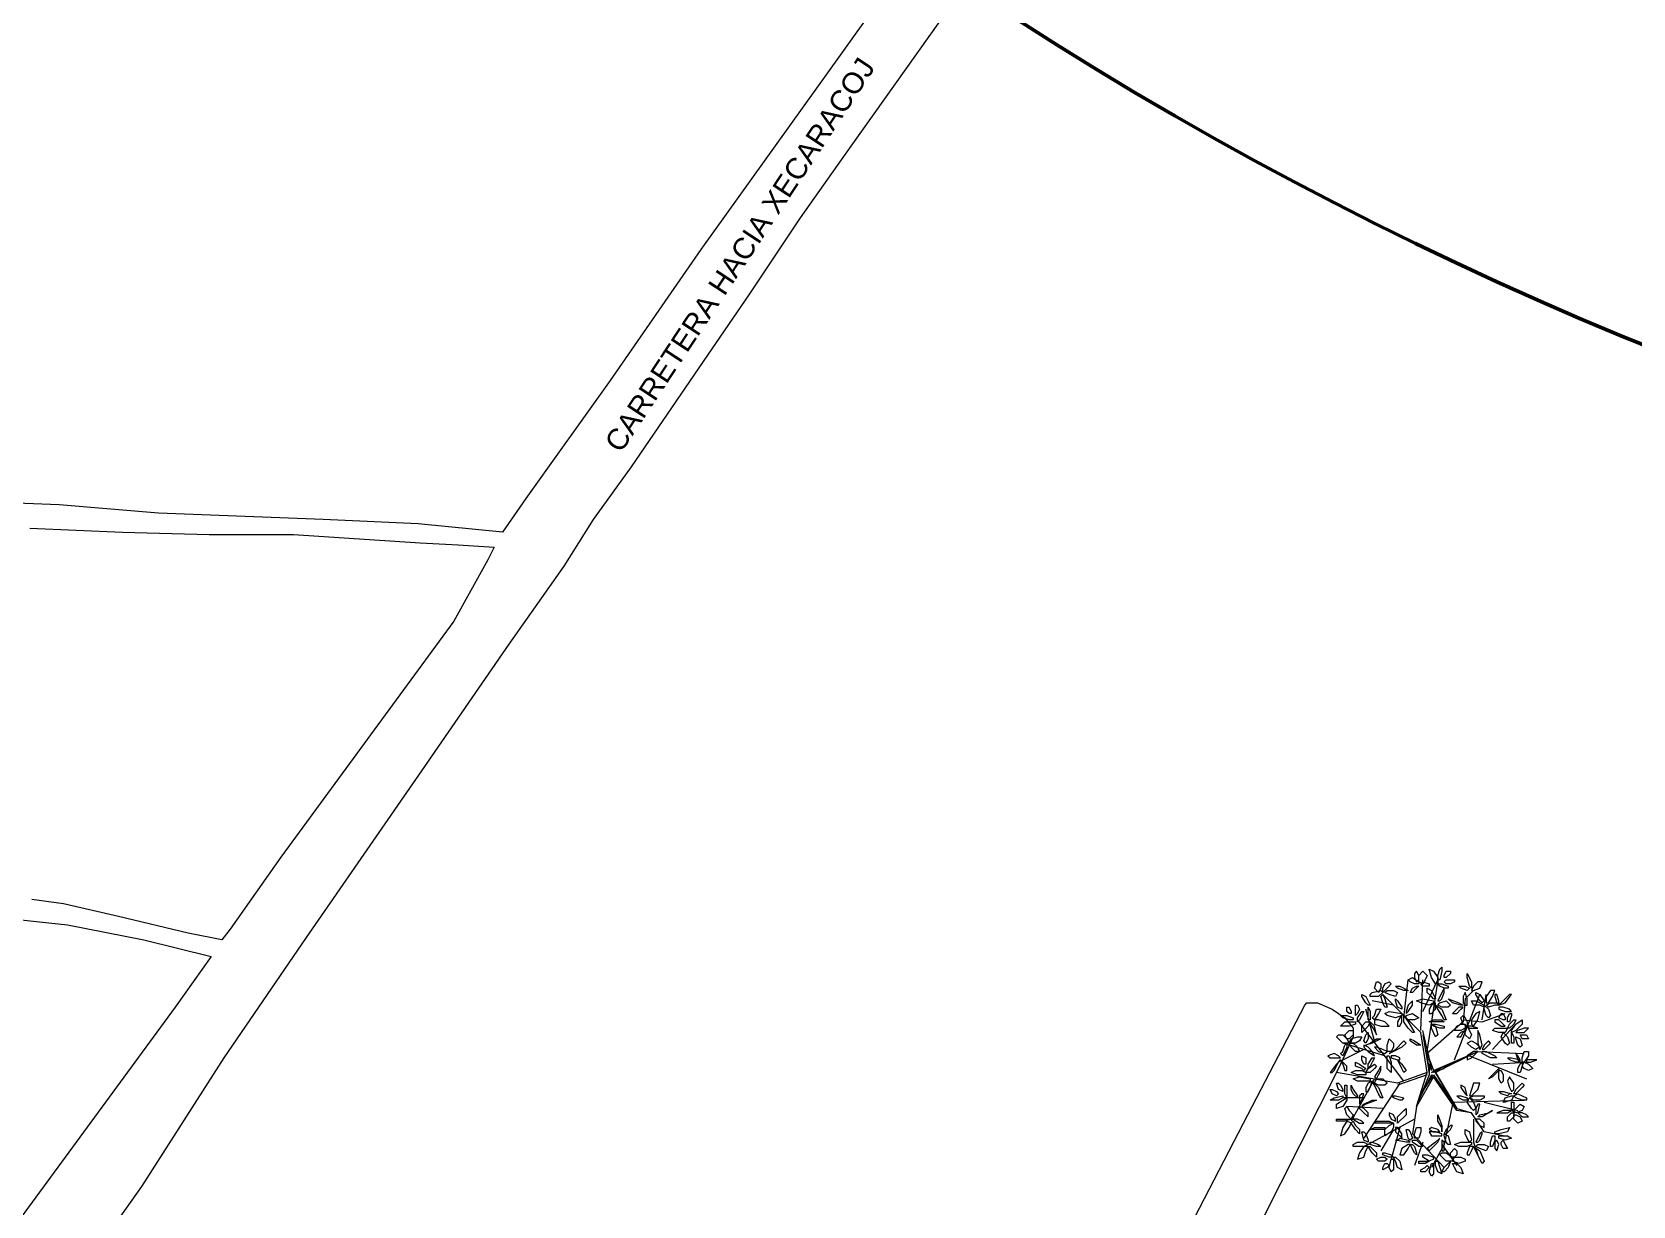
# Model space of a CAD drawing. Header units: millimetres. Extents: x 2424 to 2568, y 1542 to 1762.
# Drawn here: x 2461.14 to 2482.55, y 1614.97 to 1630.67 of the extents above; entities that cross this region are included whole.
import ezdxf

# ---------------------------------------------------------------- set-up
doc = ezdxf.new("R2010")
doc.units = ezdxf.units.MM
doc.layers.add('PDF_0', color=7, linetype='Continuous')
doc.layers.add('PDF_Text', color=7, linetype='Continuous')
doc.styles.add('PDF ArialMT', font='arial.ttf')

msp = doc.modelspace()

# ---------------------------------------------------------------- linework, layer by layer
at = {"layer": 'PDF_0', "lineweight": 9}
for points in [[(2472.428, 1631.04), (2471.948, 1630.363), (2470.084, 1627.765), (2468.87, 1626.014), (2467.74, 1624.432), (2467.429, 1623.981), (2466.3, 1624.093), (2465.029, 1624.15), (2462.826, 1624.235), (2461.499, 1624.348), (2460.115, 1624.404)], [(2473.275, 1630.814), (2472.089, 1629.148), (2471.411, 1628.188), (2470.733, 1627.172), (2470.112, 1626.268), (2469.152, 1624.856), (2468.644, 1624.15), (2468.248, 1623.529), (2467.514, 1622.484), (2466.385, 1620.846), (2464.803, 1618.558), (2463.702, 1616.949), (2462.6, 1615.226), (2461.781, 1614.068)], [(2461.104, 1624.037), (2462.346, 1623.981), (2463.504, 1623.952), (2464.634, 1623.952), (2466.328, 1623.839), (2466.836, 1623.811), (2467.316, 1623.783), (2467.232, 1623.613), (2466.78, 1622.794), (2464.464, 1619.632), (2463.786, 1618.671), (2463.674, 1618.53), (2463.222, 1618.615), (2462.29, 1618.841), (2461.556, 1619.01), (2461.132, 1619.067)], [(2460.567, 1618.841), (2461.612, 1618.728), (2462.629, 1618.53), (2463.532, 1618.304), (2463.052, 1617.627), (2460.793, 1614.548)], [(2479.488, 1617.485), (2479.544, 1617.994)], [(2479.714, 1617.316), (2479.742, 1617.994)], [(2479.742, 1617.57), (2479.94, 1617.994), (2479.798, 1617.062), (2479.742, 1617.316)], [(2480.42, 1617.852), (2480.307, 1617.74), (2480.278, 1617.429), (2479.798, 1617.005), (2479.883, 1616.779), (2480.476, 1617.034), (2479.911, 1616.751), (2480.278, 1616.949), (2479.855, 1616.751), (2480.024, 1616.808), (2479.883, 1616.751)], [(2476.494, 1614.436), (2477.342, 1616.073), (2478.16, 1617.655), (2478.189, 1617.683), (2478.217, 1617.683), (2478.245, 1617.683), (2478.33, 1617.683), (2478.528, 1617.598), (2478.697, 1617.485), (2478.81, 1617.344), (2478.81, 1617.231), (2478.612, 1616.808), (2477.059, 1613.73)], [(2479.092, 1617.175), (2478.979, 1617.598)], [(2479.347, 1617.655), (2479.064, 1617.711)], [(2479.798, 1616.751), (2479.714, 1617.288), (2479.205, 1617.796)], [(2480.165, 1616.921), (2480.504, 1617.796)], [(2480.533, 1617.457), (2480.589, 1617.796)], [(2479.488, 1616.638), (2478.866, 1617.457)], [(2480.278, 1617.457), (2480.533, 1617.429), (2480.843, 1617.542)], [(2480.674, 1617.062), (2480.956, 1617.372)], [(2479.742, 1617.259), (2479.827, 1616.751), (2479.798, 1617.062), (2479.855, 1616.779), (2479.827, 1616.864), (2479.827, 1616.751), (2479.827, 1616.723), (2479.685, 1616.384), (2479.855, 1616.723), (2479.742, 1616.497), (2479.883, 1616.723), (2480.194, 1616.271), (2479.911, 1616.751), (2480.194, 1616.271), (2480.391, 1616.215)], [(2478.951, 1617.062), (2478.612, 1616.892)], [(2479.234, 1616.977), (2478.669, 1617.147)], [(2480.363, 1616.977), (2481.126, 1616.666)], [(2480.476, 1617.034), (2481.097, 1617.005)], [(2480.815, 1615.904), (2480.561, 1615.96), (2480.391, 1616.215), (2480.194, 1616.243), (2479.883, 1616.695), (2479.657, 1616.299), (2479.798, 1616.751), (2479.403, 1616.61), (2478.584, 1616.751)], [(2480.674, 1616.864), (2481.126, 1616.892)], [(2479.092, 1616.666), (2478.782, 1616.102)], [(2479.431, 1616.61), (2478.951, 1615.876)], [(2479.798, 1616.723), (2479.403, 1616.582)], [(2478.951, 1616.412), (2478.669, 1616.412)], [(2480.137, 1616.328), (2480.024, 1615.791), (2479.855, 1615.48)], [(2480.137, 1616.356), (2481.097, 1616.384)], [(2480.561, 1616.356), (2481.013, 1616.243)], [(2479.205, 1616.271), (2478.725, 1616.299)], [(2479.629, 1616.13), (2479.008, 1615.791)], [(2479.657, 1616.299), (2479.601, 1615.932), (2480.024, 1615.48)], [(2480.42, 1616.13), (2480.42, 1615.819), (2480.476, 1615.65)], [(2479.347, 1615.989), (2479.177, 1615.706)], [(2479.431, 1616.017), (2479.318, 1615.593)], [(2479.742, 1615.819), (2479.629, 1615.509)], [(2479.996, 1615.791), (2480.194, 1615.509)]]:
    msp.add_lwpolyline(points, dxfattribs=at)
for points in [[(2479.629, 1617.937), (2479.572, 1617.965), (2479.544, 1617.994), (2479.601, 1618.022), (2479.685, 1617.965), (2479.685, 1617.937)], [(2479.657, 1617.965), (2479.685, 1617.994), (2479.685, 1618.05), (2479.657, 1618.107), (2479.629, 1618.078), (2479.629, 1618.022)], [(2479.742, 1617.937), (2479.685, 1617.965), (2479.685, 1618.05), (2479.742, 1618.107), (2479.798, 1618.05), (2479.77, 1617.994)], [(2479.94, 1617.937), (2479.911, 1617.937), (2479.855, 1618.022), (2479.827, 1618.135), (2479.883, 1618.107), (2479.94, 1618.022)], [(2479.94, 1618.05), (2479.968, 1618.135), (2479.996, 1618.163), (2479.996, 1618.107), (2479.968, 1617.994), (2479.94, 1617.994)], [(2480.024, 1618.022), (2480.024, 1618.05), (2480.053, 1618.107), (2480.109, 1618.107), (2480.109, 1618.078), (2480.053, 1618.022)], [(2480.335, 1618.022), (2480.335, 1618.078), (2480.391, 1617.965), (2480.391, 1617.881), (2480.363, 1617.909)], [(2479.064, 1617.824), (2479.177, 1617.852), (2479.205, 1617.824), (2479.149, 1617.768), (2479.036, 1617.768), (2479.036, 1617.796)], [(2479.177, 1617.937), (2479.177, 1617.881), (2479.149, 1617.824), (2479.092, 1617.881), (2479.121, 1617.965), (2479.149, 1617.965)], [(2479.29, 1617.965), (2479.318, 1617.937), (2479.262, 1617.881), (2479.205, 1617.824), (2479.205, 1617.881), (2479.234, 1617.937)], [(2479.234, 1617.824), (2479.262, 1617.852), (2479.347, 1617.852), (2479.403, 1617.824), (2479.375, 1617.768), (2479.29, 1617.796)], [(2479.488, 1617.852), (2479.403, 1617.881), (2479.375, 1617.909), (2479.431, 1617.909), (2479.544, 1617.852), (2479.516, 1617.852)], [(2479.601, 1617.881), (2479.657, 1617.909), (2479.685, 1617.909), (2479.657, 1617.881), (2479.601, 1617.824), (2479.572, 1617.824)], [(2479.798, 1617.909), (2479.742, 1617.909), (2479.714, 1617.937), (2479.742, 1617.965), (2479.827, 1617.937), (2479.827, 1617.909)], [(2479.855, 1617.768), (2479.798, 1617.824), (2479.798, 1617.881), (2479.855, 1617.852), (2479.911, 1617.74), (2479.883, 1617.74)], [(2480.024, 1617.881), (2479.968, 1617.909), (2479.94, 1617.937), (2479.996, 1617.937), (2480.081, 1617.909), (2480.081, 1617.881)], [(2479.996, 1617.74), (2480.024, 1617.824), (2480.024, 1617.881), (2479.996, 1617.824), (2479.94, 1617.711), (2479.968, 1617.711)], [(2480.109, 1617.937), (2480.053, 1617.937), (2480.024, 1617.965), (2480.053, 1617.994), (2480.165, 1617.994), (2480.165, 1617.965)], [(2480.25, 1617.881), (2480.222, 1617.909), (2480.307, 1617.909), (2480.363, 1617.881), (2480.335, 1617.852)], [(2480.307, 1617.655), (2480.335, 1617.655), (2480.335, 1617.74), (2480.307, 1617.824), (2480.278, 1617.768), (2480.278, 1617.683)], [(2480.391, 1617.852), (2480.42, 1617.852), (2480.504, 1617.881), (2480.533, 1617.965), (2480.476, 1617.965), (2480.42, 1617.909)], [(2480.504, 1617.711), (2480.448, 1617.796), (2480.448, 1617.824), (2480.504, 1617.796), (2480.561, 1617.711), (2480.533, 1617.683)], [(2480.589, 1617.683), (2480.617, 1617.683), (2480.674, 1617.768), (2480.702, 1617.852), (2480.646, 1617.852), (2480.589, 1617.768)], [(2478.782, 1617.542), (2478.753, 1617.542), (2478.725, 1617.57), (2478.725, 1617.627), (2478.753, 1617.627), (2478.782, 1617.57)], [(2478.895, 1617.598), (2478.866, 1617.542), (2478.838, 1617.514), (2478.838, 1617.57), (2478.838, 1617.655), (2478.866, 1617.655)], [(2478.979, 1617.683), (2478.923, 1617.768), (2478.923, 1617.796), (2478.979, 1617.768), (2479.036, 1617.655), (2479.008, 1617.655)], [(2479.008, 1617.485), (2479.008, 1617.57), (2479.008, 1617.627), (2479.036, 1617.57), (2479.036, 1617.457), (2479.008, 1617.457)], [(2479.092, 1617.514), (2479.121, 1617.598), (2479.177, 1617.598), (2479.149, 1617.542), (2479.092, 1617.457), (2479.064, 1617.485)], [(2479.205, 1617.683), (2479.177, 1617.768), (2479.205, 1617.796), (2479.234, 1617.74), (2479.262, 1617.627), (2479.234, 1617.627)], [(2479.403, 1617.627), (2479.375, 1617.711), (2479.375, 1617.74), (2479.403, 1617.711), (2479.459, 1617.627), (2479.459, 1617.598)], [(2479.544, 1617.57), (2479.601, 1617.655), (2479.601, 1617.711), (2479.544, 1617.655), (2479.516, 1617.57), (2479.516, 1617.542)], [(2479.827, 1617.655), (2479.714, 1617.683), (2479.657, 1617.711), (2479.742, 1617.74), (2479.883, 1617.711), (2479.883, 1617.683)], [(2479.827, 1617.542), (2479.855, 1617.542), (2479.911, 1617.598), (2479.911, 1617.683), (2479.855, 1617.655), (2479.827, 1617.598)], [(2479.996, 1617.514), (2479.94, 1617.598), (2479.911, 1617.655), (2479.996, 1617.598), (2480.053, 1617.457), (2480.024, 1617.457)], [(2479.94, 1617.655), (2479.968, 1617.683), (2480.053, 1617.711), (2480.109, 1617.655), (2480.081, 1617.627), (2479.996, 1617.627)], [(2480.137, 1617.683), (2480.081, 1617.74), (2480.222, 1617.683), (2480.278, 1617.655), (2480.25, 1617.655)], [(2480.194, 1617.542), (2480.25, 1617.598), (2480.278, 1617.627), (2480.222, 1617.627), (2480.137, 1617.542), (2480.165, 1617.542)], [(2480.504, 1617.655), (2480.42, 1617.655), (2480.391, 1617.711), (2480.448, 1617.711), (2480.561, 1617.655), (2480.561, 1617.627)], [(2480.589, 1617.514), (2480.561, 1617.598), (2480.561, 1617.655), (2480.617, 1617.598), (2480.646, 1617.514), (2480.617, 1617.485)], [(2480.702, 1617.655), (2480.617, 1617.627), (2480.589, 1617.655), (2480.646, 1617.683), (2480.759, 1617.683), (2480.759, 1617.655)], [(2480.702, 1617.768), (2480.73, 1617.683), (2480.759, 1617.655), (2480.759, 1617.711), (2480.73, 1617.796), (2480.702, 1617.796)], [(2480.871, 1617.768), (2480.787, 1617.683), (2480.759, 1617.655), (2480.843, 1617.683), (2480.928, 1617.796), (2480.9, 1617.796)], [(2480.759, 1617.627), (2480.759, 1617.598), (2480.843, 1617.57), (2480.928, 1617.57), (2480.9, 1617.598), (2480.815, 1617.627)], [(2478.753, 1617.457), (2478.669, 1617.485), (2478.641, 1617.514), (2478.725, 1617.514), (2478.81, 1617.485), (2478.81, 1617.457)], [(2478.838, 1617.429), (2478.838, 1617.401), (2478.753, 1617.372), (2478.641, 1617.372), (2478.697, 1617.429), (2478.782, 1617.429)], [(2478.923, 1617.514), (2478.895, 1617.457), (2478.866, 1617.429), (2478.866, 1617.485), (2478.923, 1617.57), (2478.951, 1617.57)], [(2478.923, 1617.372), (2478.979, 1617.429), (2479.036, 1617.429), (2479.008, 1617.372), (2478.923, 1617.288), (2478.923, 1617.316)], [(2479.092, 1617.316), (2479.121, 1617.259), (2479.092, 1617.372), (2479.036, 1617.429), (2479.036, 1617.401)], [(2479.092, 1617.457), (2479.092, 1617.401), (2479.177, 1617.372), (2479.29, 1617.372), (2479.234, 1617.429), (2479.149, 1617.457)], [(2479.375, 1617.485), (2479.262, 1617.514), (2479.234, 1617.542), (2479.29, 1617.57), (2479.459, 1617.542), (2479.459, 1617.514)], [(2479.403, 1617.372), (2479.431, 1617.372), (2479.459, 1617.429), (2479.459, 1617.514), (2479.431, 1617.485), (2479.403, 1617.429)], [(2479.544, 1617.344), (2479.488, 1617.429), (2479.488, 1617.514), (2479.544, 1617.429), (2479.629, 1617.288), (2479.601, 1617.288)], [(2479.516, 1617.485), (2479.516, 1617.514), (2479.601, 1617.542), (2479.685, 1617.485), (2479.629, 1617.457), (2479.544, 1617.457)], [(2479.968, 1617.429), (2479.855, 1617.429), (2479.827, 1617.429), (2479.883, 1617.457), (2479.996, 1617.457), (2480.024, 1617.429)], [(2479.968, 1617.344), (2479.883, 1617.372), (2479.855, 1617.401), (2479.911, 1617.401), (2480.024, 1617.372), (2480.024, 1617.344)], [(2479.883, 1617.288), (2479.855, 1617.344), (2479.855, 1617.401), (2479.911, 1617.372), (2479.94, 1617.259), (2479.911, 1617.231)], [(2480.307, 1617.401), (2480.307, 1617.344), (2480.25, 1617.316), (2480.165, 1617.316), (2480.194, 1617.372), (2480.25, 1617.401)], [(2480.307, 1617.485), (2480.335, 1617.429), (2480.335, 1617.372), (2480.278, 1617.401), (2480.25, 1617.485), (2480.278, 1617.514)], [(2480.363, 1617.316), (2480.391, 1617.259), (2480.363, 1617.203), (2480.307, 1617.259), (2480.307, 1617.344), (2480.335, 1617.372)], [(2480.42, 1617.344), (2480.476, 1617.344), (2480.391, 1617.372), (2480.335, 1617.372), (2480.363, 1617.344)], [(2480.391, 1617.401), (2480.42, 1617.372), (2480.476, 1617.457), (2480.504, 1617.57), (2480.448, 1617.542), (2480.391, 1617.457)], [(2480.787, 1617.372), (2480.843, 1617.372), (2480.759, 1617.457), (2480.702, 1617.457), (2480.702, 1617.429)], [(2480.843, 1617.457), (2480.815, 1617.457), (2480.759, 1617.485), (2480.787, 1617.542), (2480.815, 1617.542), (2480.843, 1617.485)], [(2480.928, 1617.514), (2480.9, 1617.429), (2480.871, 1617.429), (2480.871, 1617.485), (2480.9, 1617.542), (2480.928, 1617.542)], [(2480.956, 1617.401), (2480.9, 1617.344), (2480.871, 1617.344), (2480.9, 1617.401), (2480.956, 1617.457), (2480.984, 1617.457)], [(2480.928, 1617.288), (2480.928, 1617.316), (2480.984, 1617.401), (2481.069, 1617.457), (2481.069, 1617.401), (2480.984, 1617.316)], [(2478.669, 1617.259), (2478.725, 1617.203), (2478.753, 1617.147), (2478.669, 1617.147), (2478.584, 1617.231), (2478.612, 1617.259)], [(2478.81, 1617.259), (2478.753, 1617.203), (2478.725, 1617.203), (2478.697, 1617.259), (2478.753, 1617.316), (2478.81, 1617.316)], [(2478.923, 1617.231), (2478.895, 1617.175), (2478.838, 1617.147), (2478.753, 1617.147), (2478.782, 1617.203), (2478.866, 1617.231)], [(2478.979, 1617.259), (2479.008, 1617.288), (2479.008, 1617.203), (2478.979, 1617.147), (2478.951, 1617.175)], [(2479.121, 1617.203), (2479.177, 1617.203), (2479.064, 1617.147), (2478.979, 1617.118), (2479.036, 1617.147)], [(2479.318, 1617.034), (2479.262, 1617.034), (2479.262, 1617.118), (2479.29, 1617.203), (2479.347, 1617.147), (2479.347, 1617.09)], [(2479.459, 1617.09), (2479.347, 1617.034), (2479.29, 1617.005), (2479.375, 1617.062), (2479.488, 1617.175), (2479.516, 1617.147)], [(2479.657, 1617.118), (2479.572, 1617.175), (2479.572, 1617.203), (2479.629, 1617.175), (2479.714, 1617.118), (2479.685, 1617.118)], [(2480.307, 1617.316), (2480.25, 1617.288), (2480.194, 1617.231), (2480.25, 1617.231), (2480.278, 1617.288)], [(2480.504, 1617.09), (2480.448, 1617.062), (2480.391, 1617.09), (2480.335, 1617.147), (2480.391, 1617.175), (2480.448, 1617.147)], [(2480.504, 1617.259), (2480.476, 1617.316), (2480.476, 1617.147), (2480.504, 1617.062), (2480.533, 1617.118)], [(2480.646, 1617.147), (2480.617, 1617.175), (2480.561, 1617.118), (2480.533, 1617.062), (2480.561, 1617.062), (2480.617, 1617.118)], [(2480.871, 1617.344), (2480.843, 1617.288), (2480.759, 1617.288), (2480.674, 1617.316), (2480.702, 1617.344), (2480.815, 1617.344)], [(2480.843, 1617.147), (2480.787, 1617.231), (2480.815, 1617.288), (2480.871, 1617.231), (2480.9, 1617.147), (2480.871, 1617.118)], [(2480.928, 1617.175), (2480.928, 1617.259), (2480.928, 1617.288), (2480.956, 1617.231), (2480.956, 1617.147), (2480.928, 1617.147)], [(2481.013, 1617.316), (2480.984, 1617.288), (2481.097, 1617.288), (2481.154, 1617.344), (2481.097, 1617.344)], [(2481.013, 1617.118), (2480.984, 1617.203), (2480.984, 1617.231), (2481.041, 1617.203), (2481.069, 1617.118), (2481.041, 1617.09)], [(2481.041, 1617.259), (2481.069, 1617.259), (2481.126, 1617.259), (2481.154, 1617.203), (2481.126, 1617.203), (2481.069, 1617.203)], [(2478.641, 1616.949), (2478.612, 1616.977), (2478.556, 1617.005), (2478.471, 1616.977), (2478.499, 1616.949), (2478.584, 1616.949)], [(2478.669, 1617.034), (2478.697, 1617.118), (2478.725, 1617.147), (2478.725, 1617.09), (2478.669, 1616.977), (2478.641, 1617.005)], [(2478.753, 1617.147), (2478.81, 1617.147), (2478.866, 1617.09), (2478.895, 1617.034), (2478.838, 1617.034), (2478.782, 1617.09)], [(2478.979, 1616.864), (2478.951, 1616.864), (2478.923, 1616.921), (2478.923, 1616.977), (2478.979, 1616.949), (2478.979, 1616.892)], [(2478.951, 1617.118), (2478.951, 1617.09), (2479.008, 1617.034), (2479.092, 1616.977), (2479.064, 1617.034), (2479.008, 1617.09)], [(2479.064, 1616.892), (2479.036, 1616.836), (2479.008, 1616.808), (2479.008, 1616.864), (2479.064, 1616.949), (2479.092, 1616.949)], [(2479.205, 1617.062), (2479.121, 1617.09), (2479.092, 1617.09), (2479.149, 1617.034), (2479.234, 1617.005), (2479.262, 1617.034)], [(2479.318, 1616.892), (2479.318, 1616.779), (2479.318, 1616.751), (2479.262, 1616.808), (2479.262, 1616.977), (2479.29, 1616.977)], [(2479.431, 1616.921), (2479.431, 1616.949), (2479.375, 1616.977), (2479.318, 1616.977), (2479.318, 1616.949), (2479.403, 1616.921)], [(2480.42, 1617.034), (2480.335, 1616.977), (2480.335, 1616.921), (2480.391, 1616.949), (2480.476, 1617.034), (2480.448, 1617.034)], [(2480.589, 1617.034), (2480.702, 1616.977), (2480.73, 1616.949), (2480.646, 1616.949), (2480.533, 1617.005), (2480.533, 1617.034)], [(2480.984, 1616.892), (2480.9, 1616.921), (2480.871, 1616.949), (2480.928, 1616.949), (2481.041, 1616.921), (2481.013, 1616.892)], [(2481.013, 1616.977), (2480.984, 1617.005), (2481.013, 1616.921), (2481.041, 1616.892), (2481.041, 1616.921)], [(2481.069, 1616.949), (2481.097, 1617.034), (2481.154, 1617.034), (2481.154, 1616.977), (2481.097, 1616.892), (2481.069, 1616.892)], [(2478.556, 1616.779), (2478.612, 1616.892), (2478.641, 1616.921), (2478.584, 1616.864), (2478.499, 1616.751), (2478.528, 1616.751)], [(2478.725, 1616.836), (2478.669, 1616.892), (2478.641, 1616.921), (2478.669, 1616.864), (2478.697, 1616.779), (2478.725, 1616.779)], [(2478.979, 1616.751), (2478.979, 1616.723), (2478.866, 1616.723), (2478.782, 1616.751), (2478.838, 1616.779), (2478.923, 1616.779)], [(2478.923, 1616.808), (2478.838, 1616.836), (2478.838, 1616.892), (2478.895, 1616.864), (2478.979, 1616.808), (2478.951, 1616.779)], [(2479.092, 1616.808), (2479.036, 1616.751), (2478.979, 1616.751), (2479.008, 1616.808), (2479.092, 1616.864), (2479.121, 1616.836)], [(2479.149, 1616.723), (2479.177, 1616.779), (2479.177, 1616.836), (2479.149, 1616.779), (2479.092, 1616.695), (2479.121, 1616.666)], [(2479.459, 1616.808), (2479.431, 1616.864), (2479.403, 1616.921), (2479.459, 1616.864), (2479.516, 1616.779), (2479.488, 1616.751)], [(2480.73, 1616.751), (2480.674, 1616.695), (2480.617, 1616.666), (2480.674, 1616.723), (2480.759, 1616.808), (2480.759, 1616.779)], [(2480.815, 1616.723), (2480.815, 1616.638), (2480.787, 1616.61), (2480.759, 1616.666), (2480.759, 1616.779), (2480.787, 1616.779)], [(2481.013, 1616.808), (2481.041, 1616.864), (2481.069, 1616.892), (2481.069, 1616.836), (2481.041, 1616.751), (2481.013, 1616.751)], [(2481.069, 1616.836), (2481.097, 1616.892), (2481.154, 1616.864), (2481.21, 1616.808), (2481.154, 1616.779), (2481.097, 1616.808)], [(2481.126, 1616.921), (2481.126, 1616.892), (2481.182, 1616.892), (2481.267, 1616.921), (2481.21, 1616.921), (2481.154, 1616.921)], [(2478.612, 1616.469), (2478.584, 1616.441), (2478.528, 1616.469), (2478.499, 1616.525), (2478.528, 1616.525), (2478.584, 1616.497)], [(2478.641, 1616.582), (2478.669, 1616.525), (2478.669, 1616.497), (2478.612, 1616.525), (2478.584, 1616.61), (2478.612, 1616.61)], [(2478.725, 1616.525), (2478.725, 1616.469), (2478.725, 1616.412), (2478.697, 1616.469), (2478.697, 1616.582), (2478.725, 1616.582)], [(2478.81, 1616.469), (2478.782, 1616.525), (2478.782, 1616.582), (2478.81, 1616.525), (2478.866, 1616.441), (2478.866, 1616.412)], [(2478.979, 1616.638), (2478.866, 1616.638), (2478.81, 1616.666), (2478.895, 1616.695), (2479.036, 1616.666), (2479.036, 1616.638)], [(2478.979, 1616.497), (2479.008, 1616.497), (2479.036, 1616.553), (2479.064, 1616.638), (2479.008, 1616.61), (2478.979, 1616.553)], [(2479.149, 1616.469), (2479.092, 1616.582), (2479.064, 1616.638), (2479.149, 1616.553), (2479.205, 1616.412), (2479.177, 1616.412)], [(2479.092, 1616.61), (2479.121, 1616.666), (2479.205, 1616.666), (2479.262, 1616.61), (2479.234, 1616.582), (2479.149, 1616.582)], [(2480.307, 1616.469), (2480.335, 1616.441), (2480.307, 1616.553), (2480.25, 1616.582), (2480.25, 1616.553)], [(2480.363, 1616.441), (2480.391, 1616.441), (2480.476, 1616.525), (2480.504, 1616.61), (2480.42, 1616.61), (2480.391, 1616.525)], [(2480.928, 1616.497), (2480.956, 1616.525), (2480.956, 1616.61), (2480.9, 1616.695), (2480.871, 1616.638), (2480.9, 1616.553)], [(2481.069, 1616.553), (2480.984, 1616.469), (2480.956, 1616.469), (2480.984, 1616.525), (2481.069, 1616.61), (2481.097, 1616.582)], [(2478.612, 1616.384), (2478.556, 1616.384), (2478.499, 1616.384), (2478.556, 1616.412), (2478.669, 1616.441), (2478.669, 1616.412)], [(2478.725, 1616.412), (2478.725, 1616.384), (2478.669, 1616.299), (2478.584, 1616.271), (2478.584, 1616.328), (2478.669, 1616.384)], [(2478.895, 1616.441), (2478.895, 1616.356), (2478.895, 1616.328), (2478.923, 1616.384), (2478.951, 1616.469), (2478.923, 1616.469)], [(2479.064, 1616.384), (2479.121, 1616.384), (2478.979, 1616.328), (2478.923, 1616.299), (2478.951, 1616.328)], [(2479.431, 1616.384), (2479.347, 1616.412), (2479.318, 1616.441), (2479.375, 1616.441), (2479.488, 1616.412), (2479.459, 1616.384)], [(2480.278, 1616.384), (2480.222, 1616.412), (2480.194, 1616.441), (2480.25, 1616.441), (2480.335, 1616.412), (2480.335, 1616.384)], [(2480.391, 1616.271), (2480.335, 1616.356), (2480.363, 1616.412), (2480.42, 1616.356), (2480.448, 1616.271), (2480.42, 1616.243)], [(2480.504, 1616.384), (2480.42, 1616.384), (2480.363, 1616.412), (2480.42, 1616.441), (2480.561, 1616.441), (2480.561, 1616.412)], [(2480.448, 1616.271), (2480.448, 1616.215), (2480.448, 1616.186), (2480.476, 1616.215), (2480.504, 1616.328), (2480.476, 1616.328)], [(2480.871, 1616.441), (2480.787, 1616.469), (2480.759, 1616.497), (2480.815, 1616.497), (2480.928, 1616.469), (2480.9, 1616.469)], [(2480.928, 1616.384), (2480.843, 1616.356), (2480.815, 1616.356), (2480.843, 1616.412), (2480.928, 1616.441), (2480.956, 1616.441)], [(2480.956, 1616.328), (2480.956, 1616.271), (2480.956, 1616.215), (2480.928, 1616.271), (2480.928, 1616.356), (2480.956, 1616.356)], [(2481.069, 1616.384), (2480.984, 1616.412), (2480.956, 1616.441), (2481.013, 1616.469), (2481.126, 1616.412), (2481.126, 1616.384)], [(2480.984, 1616.271), (2481.041, 1616.328), (2481.097, 1616.299), (2481.069, 1616.243), (2480.984, 1616.215), (2480.956, 1616.243)], [(2478.641, 1616.13), (2478.725, 1616.13), (2478.782, 1616.13), (2478.697, 1616.102), (2478.584, 1616.102), (2478.584, 1616.13)], [(2478.782, 1616.073), (2478.725, 1616.102), (2478.669, 1616.017), (2478.641, 1615.904), (2478.697, 1615.932), (2478.753, 1616.017)], [(2478.753, 1616.243), (2478.81, 1616.186), (2478.782, 1616.13), (2478.725, 1616.186), (2478.697, 1616.271), (2478.725, 1616.299)], [(2478.838, 1616.045), (2478.895, 1615.989), (2478.895, 1615.932), (2478.838, 1615.989), (2478.782, 1616.073), (2478.81, 1616.102)], [(2478.866, 1616.13), (2478.81, 1616.13), (2478.895, 1616.073), (2478.951, 1616.073), (2478.923, 1616.102)], [(2478.895, 1616.299), (2478.895, 1616.271), (2478.951, 1616.215), (2479.008, 1616.158), (2479.008, 1616.215), (2478.951, 1616.271)], [(2479.177, 1616.102), (2479.29, 1616.102), (2479.347, 1616.073), (2479.262, 1616.073), (2479.092, 1616.073), (2479.121, 1616.102)], [(2479.29, 1616.215), (2479.29, 1616.186), (2479.318, 1616.13), (2479.375, 1616.102), (2479.375, 1616.13), (2479.347, 1616.186)], [(2479.403, 1616.158), (2479.488, 1616.243), (2479.516, 1616.271), (2479.516, 1616.186), (2479.403, 1616.073), (2479.403, 1616.102)], [(2479.94, 1616.102), (2479.94, 1616.186), (2479.996, 1616.045), (2479.996, 1615.96), (2479.996, 1616.017)], [(2480.448, 1616.13), (2480.448, 1616.102), (2480.504, 1616.045), (2480.561, 1616.017), (2480.561, 1616.073), (2480.504, 1616.13)], [(2480.617, 1616.215), (2480.674, 1616.243), (2480.533, 1616.158), (2480.476, 1616.158), (2480.504, 1616.186)], [(2480.871, 1616.215), (2480.928, 1616.243), (2480.815, 1616.243), (2480.73, 1616.215), (2480.787, 1616.215)], [(2480.871, 1616.158), (2480.928, 1616.215), (2480.956, 1616.215), (2480.956, 1616.158), (2480.9, 1616.102), (2480.871, 1616.102)], [(2480.956, 1616.186), (2480.984, 1616.186), (2481.041, 1616.158), (2481.069, 1616.102), (2481.013, 1616.073), (2480.956, 1616.13)], [(2481.013, 1616.215), (2481.069, 1616.158), (2481.154, 1616.158), (2481.126, 1616.186), (2481.069, 1616.215)], [(2478.979, 1615.932), (2479.008, 1615.847), (2479.008, 1615.819), (2478.951, 1615.847), (2478.923, 1615.96), (2478.951, 1615.96)], [(2479.177, 1615.989), (2479.092, 1615.989), (2479.036, 1615.989), (2479.092, 1616.017), (2479.234, 1616.017), (2479.234, 1615.989)], [(2479.347, 1616.073), (2479.347, 1616.017), (2479.318, 1615.96), (2479.234, 1615.904), (2479.234, 1615.989), (2479.29, 1616.045)], [(2479.375, 1615.96), (2479.431, 1615.904), (2479.459, 1615.876), (2479.459, 1615.932), (2479.403, 1616.017), (2479.375, 1616.017)], [(2479.431, 1615.876), (2479.544, 1615.847), (2479.572, 1615.819), (2479.516, 1615.819), (2479.375, 1615.847), (2479.403, 1615.847)], [(2479.572, 1615.96), (2479.601, 1615.876), (2479.572, 1615.847), (2479.544, 1615.876), (2479.516, 1615.989), (2479.544, 1615.989)], [(2479.629, 1615.932), (2479.657, 1616.017), (2479.714, 1616.017), (2479.714, 1615.96), (2479.685, 1615.876), (2479.629, 1615.876)], [(2479.883, 1615.763), (2479.94, 1615.819), (2479.968, 1615.876), (2479.911, 1615.819), (2479.798, 1615.735), (2479.827, 1615.706)], [(2479.883, 1615.96), (2479.94, 1615.96), (2479.968, 1615.96), (2479.94, 1615.989), (2479.855, 1616.017), (2479.827, 1615.989)], [(2479.996, 1615.904), (2479.996, 1615.932), (2479.911, 1615.96), (2479.827, 1615.96), (2479.855, 1615.904), (2479.94, 1615.904)], [(2480.024, 1615.932), (2480.053, 1615.932), (2480.109, 1615.989), (2480.137, 1616.045), (2480.109, 1616.045), (2480.053, 1615.989)], [(2480.053, 1615.819), (2480.024, 1615.904), (2480.024, 1615.932), (2480.081, 1615.904), (2480.109, 1615.791), (2480.081, 1615.791)], [(2480.335, 1615.876), (2480.307, 1615.932), (2480.307, 1615.989), (2480.363, 1615.96), (2480.391, 1615.847), (2480.363, 1615.819)], [(2480.504, 1615.847), (2480.533, 1615.932), (2480.533, 1615.96), (2480.504, 1615.932), (2480.448, 1615.819), (2480.476, 1615.819)], [(2480.646, 1615.819), (2480.674, 1615.904), (2480.702, 1615.904), (2480.702, 1615.847), (2480.674, 1615.763), (2480.646, 1615.763)], [(2480.702, 1615.932), (2480.702, 1615.96), (2480.787, 1615.989), (2480.9, 1616.017), (2480.871, 1615.96), (2480.759, 1615.932)], [(2480.787, 1615.904), (2480.871, 1615.904), (2480.928, 1615.876), (2480.843, 1615.847), (2480.759, 1615.876), (2480.759, 1615.904)], [(2478.866, 1615.819), (2478.951, 1615.819), (2479.008, 1615.791), (2478.951, 1615.763), (2478.81, 1615.763), (2478.81, 1615.791)], [(2479.008, 1615.763), (2478.951, 1615.763), (2478.895, 1615.678), (2478.866, 1615.593), (2478.951, 1615.622), (2478.979, 1615.706)], [(2479.064, 1615.735), (2479.121, 1615.678), (2479.121, 1615.622), (2479.064, 1615.678), (2479.008, 1615.763), (2479.036, 1615.763)], [(2479.064, 1615.819), (2479.149, 1615.791), (2479.177, 1615.763), (2479.121, 1615.763), (2479.036, 1615.791), (2479.036, 1615.819)], [(2479.234, 1615.678), (2479.318, 1615.65), (2479.347, 1615.622), (2479.29, 1615.622), (2479.205, 1615.65), (2479.205, 1615.678)], [(2479.572, 1615.791), (2479.544, 1615.791), (2479.459, 1615.735), (2479.431, 1615.65), (2479.488, 1615.65), (2479.544, 1615.735)], [(2479.629, 1615.763), (2479.657, 1615.678), (2479.657, 1615.65), (2479.629, 1615.678), (2479.572, 1615.791), (2479.601, 1615.791)], [(2479.657, 1615.847), (2479.714, 1615.791), (2479.742, 1615.763), (2479.685, 1615.763), (2479.601, 1615.819), (2479.601, 1615.847)], [(2480.053, 1615.678), (2480.137, 1615.622), (2480.137, 1615.565), (2480.053, 1615.565), (2479.968, 1615.65), (2479.996, 1615.678)], [(2480.024, 1615.735), (2480.024, 1615.819), (2479.996, 1615.847), (2479.996, 1615.791), (2479.996, 1615.706), (2480.024, 1615.706)], [(2480.194, 1615.65), (2480.165, 1615.622), (2480.109, 1615.622), (2480.109, 1615.678), (2480.165, 1615.735), (2480.194, 1615.706)], [(2480.335, 1615.763), (2480.222, 1615.763), (2480.165, 1615.791), (2480.25, 1615.819), (2480.391, 1615.819), (2480.391, 1615.791)], [(2480.335, 1615.65), (2480.363, 1615.65), (2480.391, 1615.706), (2480.42, 1615.763), (2480.363, 1615.763), (2480.335, 1615.678)], [(2480.504, 1615.593), (2480.448, 1615.706), (2480.42, 1615.763), (2480.504, 1615.706), (2480.561, 1615.565), (2480.533, 1615.537)], [(2480.448, 1615.763), (2480.476, 1615.791), (2480.561, 1615.791), (2480.617, 1615.763), (2480.589, 1615.706), (2480.504, 1615.735)], [(2480.702, 1615.735), (2480.73, 1615.706), (2480.759, 1615.791), (2480.73, 1615.847), (2480.702, 1615.819)], [(2480.787, 1615.819), (2480.815, 1615.847), (2480.843, 1615.791), (2480.871, 1615.735), (2480.815, 1615.735), (2480.787, 1615.791)], [(2479.177, 1615.622), (2479.234, 1615.622), (2479.262, 1615.593), (2479.234, 1615.565), (2479.149, 1615.565), (2479.121, 1615.593)], [(2479.262, 1615.537), (2479.29, 1615.509), (2479.262, 1615.48), (2479.205, 1615.452), (2479.205, 1615.48), (2479.234, 1615.537)], [(2479.347, 1615.537), (2479.347, 1615.452), (2479.318, 1615.424), (2479.29, 1615.48), (2479.318, 1615.593), (2479.347, 1615.593)], [(2479.347, 1615.622), (2479.375, 1615.622), (2479.431, 1615.565), (2479.459, 1615.452), (2479.403, 1615.48), (2479.375, 1615.565)], [(2479.714, 1615.565), (2479.77, 1615.565), (2479.827, 1615.565), (2479.77, 1615.537), (2479.685, 1615.537), (2479.685, 1615.565)], [(2479.798, 1615.509), (2479.827, 1615.48), (2479.77, 1615.424), (2479.714, 1615.424), (2479.714, 1615.452), (2479.77, 1615.48)], [(2479.798, 1615.65), (2479.883, 1615.622), (2479.883, 1615.593), (2479.827, 1615.565), (2479.742, 1615.622), (2479.742, 1615.65)], [(2479.883, 1615.48), (2479.883, 1615.396), (2479.855, 1615.367), (2479.827, 1615.424), (2479.855, 1615.537), (2479.883, 1615.537)], [(2479.911, 1615.565), (2479.94, 1615.565), (2479.968, 1615.48), (2479.996, 1615.396), (2479.94, 1615.424), (2479.911, 1615.509)], [(2480.024, 1615.48), (2480.081, 1615.537), (2480.109, 1615.565), (2480.081, 1615.48), (2480.024, 1615.424), (2479.996, 1615.424)], [(2480.307, 1615.593), (2480.307, 1615.565), (2480.222, 1615.537), (2480.137, 1615.565), (2480.165, 1615.622), (2480.25, 1615.622)], [(2480.137, 1615.537), (2480.194, 1615.537), (2480.25, 1615.48), (2480.278, 1615.396), (2480.194, 1615.424), (2480.165, 1615.48)]]:
    msp.add_lwpolyline(points, close=True, dxfattribs=at)
at = {"layer": 'PDF_0', "lineweight": 50}
msp.add_arc((2501.698, 1673.414), 50.62, 235.8655, 321.5039, dxfattribs=at)

# ---------------------------------------------------------------- texts
at = {"layer": 'PDF_Text', "insert": (2468.897, 1625.105), "char_height": 0.27944, "attachment_point": 4, "rotation": 56.6015, "style": 'PDF ArialMT'}
msp.add_mtext('CARRETERA HACIA XECARACOJ', dxfattribs=at)

doc.saveas('drawing.dxf')
